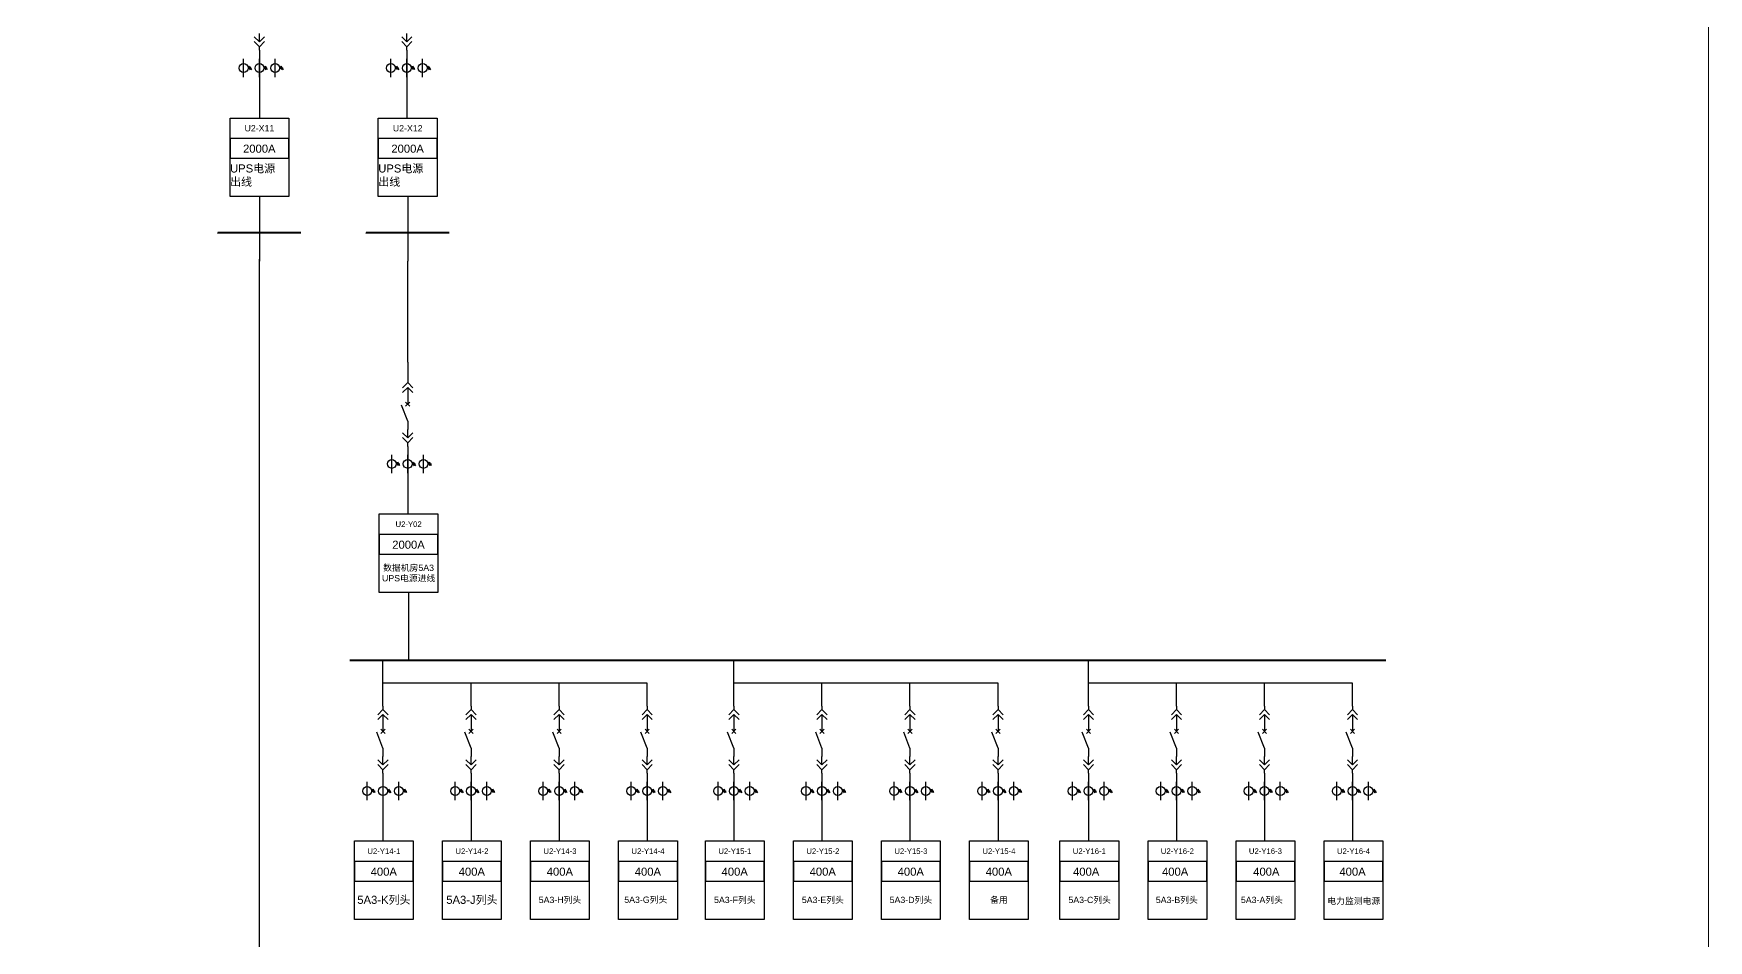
# Model space of a CAD drawing. Header units: millimetres. Extents: x -3460 to -460, y 6070 to 9130.
# Drawn here: x -2452 to -2303.6, y 6242.1 to 6322.4 of the extents above; entities that cross this region are included whole.
import ezdxf
from ezdxf.enums import TextEntityAlignment as Align

# ---------------------------------------------------------------- set-up
doc = ezdxf.new("R2010")
doc.units = ezdxf.units.MM
doc.header["$LTSCALE"] = 1000
doc.header["$MEASUREMENT"] = 0
doc.styles.get("Standard").update_dxf_attribs({"font": 'arial.ttf'})

# ---------------------------------------------------------------- blocks, each defined once
blk = doc.blocks.new('DYDQAA04')
at = {"color": 0}
for points in [[(0, -3.5), (0, 0)], [(-2.12, -1.38), (0, -3.5)], [(-2.12, -3.38), (0, -5.5)], [(2.12, -1.38), (0, -3.5)], [(2.12, -3.38), (0, -5.5)], [(0, -7), (0, -5.5)]]:
    blk.add_lwpolyline(points, dxfattribs=at)
blk = doc.blocks.new('DYDQAA09')
at = {"color": 0}
blk.add_lwpolyline([(0, 0), (0, -3.5)], dxfattribs=at)
blk.add_lwpolyline([(0, 0), (0, -3.5)], dxfattribs=at)
blk.add_lwpolyline([(0, 0), (0, -3.5)], dxfattribs=at)
blk.add_lwpolyline([(0, 0), (0, -3.5)], dxfattribs=at)
blk.add_lwpolyline([(0, 0), (0, -3.5)], dxfattribs=at)
blk.add_lwpolyline([(0, 0), (0, -3.5)], dxfattribs=at)
blk.add_lwpolyline([(0, 0), (0, -3.5)], dxfattribs=at)
blk.add_lwpolyline([(0, 0), (0, -3.5)], dxfattribs=at)
blk.add_lwpolyline([(0, 0), (0, -3.5)], dxfattribs=at)
blk = doc.blocks.new('A$C03DD39B5')
for p, q in [((417, 475), (283, 392)), ((417, 422), (283, 339)), ((350, 333), (350, 467))]:
    blk.add_line(p, q)
blk.add_lwpolyline([(700, 167), (0, 167)])
blk.add_circle((350, 167), 167)
blk = doc.blocks.new('DYDQAA05')
at = {"color": 0}
blk.add_lwpolyline([(0, 0), (0, -7)], dxfattribs=at)
blk = doc.blocks.new('DYDQAA03')
at = {"color": 0}
for points in [[(0, 0), (0, -1.5)], [(-2.12, -3.62), (0, -1.5)], [(-2.12, -5.62), (0, -3.5)], [(2.12, -3.62), (0, -1.5)], [(2.12, -5.62), (0, -3.5)], [(0, -3.5), (0, -7)]]:
    blk.add_lwpolyline(points, dxfattribs=at)
blk = doc.blocks.new('DYDQ0201')
at = {"color": 0}
for points in [[(0.86, -0.86), (-0.86, 0.86)], [(-0.86, -0.86), (0.86, 0.86)], [(0, -7), (-2.61, -0.37)]]:
    blk.add_lwpolyline(points, dxfattribs=at)

msp = doc.modelspace()

# ---------------------------------------------------------------- linework, layer by layer
for p, q in [((-2432.01, 6320.14, 1779.88), (-2432.01, 6318.5, 1779.88)), ((-2418.95, 6320.14, 1779.88), (-2418.95, 6318.5, 1779.88)), ((-2432.01, 6318.5, 1779.88), (-2432.01, 6314.93, 1779.88)), ((-2418.95, 6318.5, 1779.88), (-2418.95, 6314.93, 1779.88)), ((-2432.01, 6307.98, 1779.88), (-2432.01, 6302.26, 1779.88)), ((-2418.87, 6307.98, 1748.39), (-2418.87, 6302.26, 1748.39)), ((-2432.01, 6238.55, -2526.41), (-2432.01, 6302.43, -1143.12)), ((-2418.87, 6293.3, -2169.73), (-2418.87, 6302.26, -786.45)), ((-2418.87, 6285.06, 31.49), (-2418.87, 6283.42, 31.49)), ((-2418.87, 6283.42, 31.49), (-2418.87, 6279.86, 31.49)), ((-2418.79, 6272.9), (-2418.79, 6266.92, 471.55)), ((-2421.06, 6262.85, -911.73), (-2421.06, 6266.92, 471.55)), ((-2389.97, 6262.85, -911.73), (-2389.97, 6266.92, 471.55)), ((-2358.56, 6262.85, -911.73), (-2358.56, 6266.92, 471.55)), ((-2413.26, 6264.88, 471.55), (-2421.06, 6264.88, -220.09)), ((-2413.26, 6262.85, 471.55), (-2413.26, 6264.88, 471.55)), ((-2405.46, 6264.88, 1163.19), (-2413.26, 6264.88, 471.55)), ((-2405.46, 6262.85, 1163.19), (-2405.46, 6264.88, 1163.19)), ((-2397.66, 6264.88, 1854.83), (-2405.46, 6264.88, 1163.19)), ((-2397.66, 6262.85, 1854.83), (-2397.66, 6264.88, 1854.83)), ((-2382.17, 6264.88, 471.55), (-2389.97, 6264.88, -220.09)), ((-2382.17, 6262.85, 471.55), (-2382.17, 6264.88, 471.55)), ((-2374.37, 6264.88, 1163.19), (-2382.17, 6264.88, 471.55)), ((-2374.37, 6262.85, 1163.19), (-2374.37, 6264.88, 1163.19)), ((-2366.57, 6264.88, 1854.83), (-2374.37, 6264.88, 1163.19)), ((-2366.57, 6262.85, 1854.83), (-2366.57, 6264.88, 1854.83)), ((-2350.76, 6264.88, 471.55), (-2358.56, 6264.88, -220.09)), ((-2350.76, 6262.85, 471.55), (-2350.76, 6264.88, 471.55)), ((-2342.96, 6264.88, 1163.19), (-2350.76, 6264.88, 471.55)), ((-2342.96, 6262.85, 1163.19), (-2342.96, 6264.88, 1163.19)), ((-2335.16, 6264.88, 1854.83), (-2342.96, 6264.88, 1163.19)), ((-2335.16, 6262.85, 1854.83), (-2335.16, 6264.88, 1854.83)), ((-2421.06, 6256.1, 1289.49), (-2421.06, 6254.46, 1289.49)), ((-2413.26, 6256.1, 2672.77), (-2413.26, 6254.46, 2672.77)), ((-2405.46, 6256.1, 3364.41), (-2405.46, 6254.46, 3364.41)), ((-2397.66, 6256.1, 4056.05), (-2397.66, 6254.46, 4056.05)), ((-2389.97, 6256.1, 1289.49), (-2389.97, 6254.46, 1289.49)), ((-2382.17, 6256.1, 2672.77), (-2382.17, 6254.46, 2672.77)), ((-2374.37, 6256.1, 3364.41), (-2374.37, 6254.46, 3364.41)), ((-2366.57, 6256.1, 4056.05), (-2366.57, 6254.46, 4056.05)), ((-2358.56, 6256.1, 1289.49), (-2358.56, 6254.46, 1289.49)), ((-2350.76, 6256.1, 2672.77), (-2350.76, 6254.46, 2672.77)), ((-2342.96, 6256.1, 3364.41), (-2342.96, 6254.46, 3364.41)), ((-2335.16, 6256.1, 4056.05), (-2335.16, 6254.46, 4056.05)), ((-2421.06, 6254.46, 1289.49), (-2421.06, 6250.9, 1289.49)), ((-2413.26, 6254.46, 2672.77), (-2413.26, 6250.9, 2672.77)), ((-2405.46, 6254.46, 3364.41), (-2405.46, 6250.9, 3364.41)), ((-2397.66, 6254.46, 4056.05), (-2397.66, 6250.9, 4056.05)), ((-2389.97, 6254.46, 1289.49), (-2389.97, 6250.9, 1289.49)), ((-2382.17, 6254.46, 2672.77), (-2382.17, 6250.9, 2672.77)), ((-2374.37, 6254.46, 3364.41), (-2374.37, 6250.9, 3364.41)), ((-2366.57, 6254.46, 4056.05), (-2366.57, 6250.9, 4056.05)), ((-2358.56, 6254.46, 1289.49), (-2358.56, 6250.9, 1289.49)), ((-2350.76, 6254.46, 2672.77), (-2350.76, 6250.9, 2672.77)), ((-2342.96, 6254.46, 3364.41), (-2342.96, 6250.9, 3364.41)), ((-2335.16, 6254.46, 4056.05), (-2335.16, 6250.9, 4056.05))]:
    msp.add_line(p, q)
at = {"color": 1, "lineweight": 40}
msp.add_line((-2424.01, 6266.92, 471.55), (-2332.2, 6266.92, 471.55), dxfattribs=at)
at = {"color": 1, "lineweight": 13, "ltscale": 0.001071}
msp.add_lwpolyline([(-2620, 6457.69), (-2303.62, 6457.69), (-2303.62, 6168.78), (-2620, 6168.78)], close=True, dxfattribs=at)
for points, elevation in [([(-2434.61, 6314.93), (-2429.4, 6314.93), (-2429.4, 6307.98), (-2434.61, 6307.98)], 1779.88), ([(-2421.48, 6314.93), (-2416.27, 6314.93), (-2416.27, 6307.98), (-2421.48, 6307.98)], 1748.39), ([(-2434.61, 6311.38), (-2429.4, 6311.38), (-2429.4, 6313.12), (-2434.61, 6313.12)], 1779.88), ([(-2421.48, 6311.38), (-2416.27, 6311.38), (-2416.27, 6313.12), (-2421.48, 6313.12)], 1748.39), ([(-2423.58, 6250.9), (-2418.38, 6250.9), (-2418.38, 6243.94), (-2423.58, 6243.94)], 1258), ([(-2415.79, 6250.9), (-2410.58, 6250.9), (-2410.58, 6243.94), (-2415.79, 6243.94)], 2641.28), ([(-2407.99, 6250.9), (-2402.78, 6250.9), (-2402.78, 6243.94), (-2407.99, 6243.94)], 3332.92), ([(-2400.19, 6250.9), (-2394.98, 6250.9), (-2394.98, 6243.94), (-2400.19, 6243.94)], 4024.56), ([(-2392.5, 6250.9), (-2387.29, 6250.9), (-2387.29, 6243.94), (-2392.5, 6243.94)], 1258), ([(-2384.7, 6250.9), (-2379.49, 6250.9), (-2379.49, 6243.94), (-2384.7, 6243.94)], 2641.28), ([(-2376.9, 6250.9), (-2371.69, 6250.9), (-2371.69, 6243.94), (-2376.9, 6243.94)], 3332.92), ([(-2369.1, 6250.9), (-2363.89, 6250.9), (-2363.89, 6243.94), (-2369.1, 6243.94)], 4024.56), ([(-2361.08, 6250.9), (-2355.87, 6250.9), (-2355.87, 6243.94), (-2361.08, 6243.94)], 1258), ([(-2353.28, 6250.9), (-2348.07, 6250.9), (-2348.07, 6243.94), (-2353.28, 6243.94)], 2641.28), ([(-2345.48, 6250.9), (-2340.27, 6250.9), (-2340.27, 6243.94), (-2345.48, 6243.94)], 3332.92), ([(-2337.68, 6250.9), (-2332.47, 6250.9), (-2332.47, 6243.94), (-2337.68, 6243.94)], 4024.56), ([(-2423.58, 6247.34), (-2418.38, 6247.34), (-2418.38, 6249.08), (-2423.58, 6249.08)], 1258), ([(-2415.79, 6247.34), (-2410.58, 6247.34), (-2410.58, 6249.08), (-2415.79, 6249.08)], 2641.28), ([(-2407.99, 6247.34), (-2402.78, 6247.34), (-2402.78, 6249.08), (-2407.99, 6249.08)], 3332.92), ([(-2400.19, 6247.34), (-2394.98, 6247.34), (-2394.98, 6249.08), (-2400.19, 6249.08)], 4024.56), ([(-2392.5, 6247.34), (-2387.29, 6247.34), (-2387.29, 6249.08), (-2392.5, 6249.08)], 1258), ([(-2384.7, 6247.34), (-2379.49, 6247.34), (-2379.49, 6249.08), (-2384.7, 6249.08)], 2641.28), ([(-2376.9, 6247.34), (-2371.69, 6247.34), (-2371.69, 6249.08), (-2376.9, 6249.08)], 3332.92), ([(-2369.1, 6247.34), (-2363.89, 6247.34), (-2363.89, 6249.08), (-2369.1, 6249.08)], 4024.56), ([(-2361.08, 6247.34), (-2355.87, 6247.34), (-2355.87, 6249.08), (-2361.08, 6249.08)], 1258), ([(-2353.28, 6247.34), (-2348.07, 6247.34), (-2348.07, 6249.08), (-2353.28, 6249.08)], 2641.28), ([(-2345.48, 6247.34), (-2340.27, 6247.34), (-2340.27, 6249.08), (-2345.48, 6249.08)], 3332.92), ([(-2337.68, 6247.34), (-2332.47, 6247.34), (-2332.47, 6249.08), (-2337.68, 6249.08)], 4024.56)]:
    msp.add_lwpolyline(points, close=True, dxfattribs=dict(elevation=elevation))
at = {"color": 1, "lineweight": 40, "ltscale": 100}
for points, elevation in [([(-2428.33, 6304.77), (-2435.69, 6304.77), (-2435.69, 6304.77)], -8721.18), ([(-2415.19, 6304.77), (-2422.56, 6304.77), (-2422.56, 6304.77)], -8752.67)]:
    msp.add_lwpolyline(points, dxfattribs=dict(at, elevation=elevation))
for points in [[(-2421.4, 6279.86), (-2416.19, 6279.86), (-2416.19, 6272.9), (-2421.4, 6272.9)], [(-2421.4, 6276.3), (-2416.19, 6276.3), (-2416.19, 6278.04), (-2421.4, 6278.04)]]:
    msp.add_lwpolyline(points, close=True)

# ---------------------------------------------------------------- block references
at = {"xscale": 0.2128962921302706, "yscale": 0.2128962921302706, "zscale": 0.2128962921302706}
for name, p in [('DYDQAA04', (-2432.01, 6322.42, -421.35)), ('DYDQAA04', (-2418.95, 6322.42, -421.35)), ('DYDQAA09', (-2432.01, 6320.93, -421.35)), ('DYDQAA09', (-2418.95, 6320.93, -421.35)), ('DYDQAA05', (-2418.87, 6293.3, -2169.73)), ('DYDQAA03', (-2418.87, 6291.81, -2169.73)), ('DYDQ0201', (-2418.87, 6289.58, -2169.73)), ('DYDQAA09', (-2418.87, 6290.32, -2169.73)), ('DYDQAA09', (-2418.87, 6288.09, -2169.73)), ('DYDQAA04', (-2418.87, 6287.34, -2169.73)), ('DYDQAA09', (-2418.87, 6285.85, -2169.73)), ('DYDQAA03', (-2421.06, 6262.85, -911.73)), ('DYDQAA03', (-2413.26, 6262.85, 471.55)), ('DYDQAA03', (-2405.46, 6262.85, 1163.19)), ('DYDQAA03', (-2397.66, 6262.85, 1854.83)), ('DYDQAA03', (-2389.97, 6262.85, -911.73)), ('DYDQAA03', (-2382.17, 6262.85, 471.55)), ('DYDQAA03', (-2374.37, 6262.85, 1163.19)), ('DYDQAA03', (-2366.57, 6262.85, 1854.83)), ('DYDQAA03', (-2358.56, 6262.85, -911.73)), ('DYDQAA03', (-2350.76, 6262.85, 471.55)), ('DYDQAA03', (-2342.96, 6262.85, 1163.19)), ('DYDQAA03', (-2335.16, 6262.85, 1854.83)), ('DYDQAA09', (-2421.06, 6261.36, -911.73)), ('DYDQAA09', (-2413.26, 6261.36, 471.55)), ('DYDQAA09', (-2405.46, 6261.36, 1163.19)), ('DYDQAA09', (-2397.66, 6261.36, 1854.83)), ('DYDQAA09', (-2389.97, 6261.36, -911.73)), ('DYDQAA09', (-2382.17, 6261.36, 471.55)), ('DYDQAA09', (-2374.37, 6261.36, 1163.19)), ('DYDQAA09', (-2366.57, 6261.36, 1854.83)), ('DYDQAA09', (-2358.56, 6261.36, -911.73)), ('DYDQAA09', (-2350.76, 6261.36, 471.55)), ('DYDQAA09', (-2342.96, 6261.36, 1163.19)), ('DYDQAA09', (-2335.16, 6261.36, 1854.83)), ('DYDQ0201', (-2421.06, 6260.61, -911.73)), ('DYDQ0201', (-2413.26, 6260.61, 471.55)), ('DYDQ0201', (-2405.46, 6260.61, 1163.19)), ('DYDQ0201', (-2397.66, 6260.61, 1854.83)), ('DYDQ0201', (-2389.97, 6260.61, -911.73)), ('DYDQ0201', (-2382.17, 6260.61, 471.55)), ('DYDQ0201', (-2374.37, 6260.61, 1163.19)), ('DYDQ0201', (-2366.57, 6260.61, 1854.83)), ('DYDQ0201', (-2358.56, 6260.61, -911.73)), ('DYDQ0201', (-2350.76, 6260.61, 471.55)), ('DYDQ0201', (-2342.96, 6260.61, 1163.19)), ('DYDQ0201', (-2335.16, 6260.61, 1854.83)), ('DYDQAA04', (-2421.06, 6258.38, -911.73)), ('DYDQAA09', (-2421.06, 6259.12, -911.73)), ('DYDQAA04', (-2413.26, 6258.38, 471.55)), ('DYDQAA09', (-2413.26, 6259.12, 471.55)), ('DYDQAA04', (-2405.46, 6258.38, 1163.19)), ('DYDQAA09', (-2405.46, 6259.12, 1163.19)), ('DYDQAA04', (-2397.66, 6258.38, 1854.83)), ('DYDQAA09', (-2397.66, 6259.12, 1854.83)), ('DYDQAA04', (-2389.97, 6258.38, -911.73)), ('DYDQAA09', (-2389.97, 6259.12, -911.73)), ('DYDQAA04', (-2382.17, 6258.38, 471.55)), ('DYDQAA09', (-2382.17, 6259.12, 471.55)), ('DYDQAA04', (-2374.37, 6258.38, 1163.19)), ('DYDQAA09', (-2374.37, 6259.12, 1163.19)), ('DYDQAA04', (-2366.57, 6258.38, 1854.83)), ('DYDQAA09', (-2366.57, 6259.12, 1854.83)), ('DYDQAA04', (-2358.56, 6258.38, -911.73)), ('DYDQAA09', (-2358.56, 6259.12, -911.73)), ('DYDQAA04', (-2350.76, 6258.38, 471.55)), ('DYDQAA09', (-2350.76, 6259.12, 471.55)), ('DYDQAA04', (-2342.96, 6258.38, 1163.19)), ('DYDQAA09', (-2342.96, 6259.12, 1163.19)), ('DYDQAA04', (-2335.16, 6258.38, 1854.83)), ('DYDQAA09', (-2335.16, 6259.12, 1854.83)), ('DYDQAA09', (-2421.06, 6256.89, -911.73)), ('DYDQAA09', (-2413.26, 6256.89, 471.55)), ('DYDQAA09', (-2405.46, 6256.89, 1163.19)), ('DYDQAA09', (-2397.66, 6256.89, 1854.83)), ('DYDQAA09', (-2389.97, 6256.89, -911.73)), ('DYDQAA09', (-2382.17, 6256.89, 471.55)), ('DYDQAA09', (-2374.37, 6256.89, 1163.19)), ('DYDQAA09', (-2366.57, 6256.89, 1854.83)), ('DYDQAA09', (-2358.56, 6256.89, -911.73)), ('DYDQAA09', (-2350.76, 6256.89, 471.55)), ('DYDQAA09', (-2342.96, 6256.89, 1163.19)), ('DYDQAA09', (-2335.16, 6256.89, 1854.83))]:
    msp.add_blockref(name, p, dxfattribs=at)
at = {"linetype": 'Continuous', "xscale": 0.00233888397733859, "yscale": 0.00233888397733859, "zscale": 0.00233888397733859, "rotation": 270}
for p in [(-2433.8, 6320.18, 1779.88), (-2432.4, 6320.18, 1779.88), (-2431, 6320.18, 1779.88), (-2420.75, 6320.18, 1779.88), (-2419.34, 6320.18, 1779.88), (-2417.94, 6320.18, 1779.88), (-2420.67, 6285.11, 31.49), (-2419.26, 6285.11, 31.49), (-2417.86, 6285.11, 31.49), (-2422.85, 6256.14, 1289.49), (-2421.45, 6256.14, 1289.49), (-2420.05, 6256.14, 1289.49), (-2415.05, 6256.14, 2672.77), (-2413.65, 6256.14, 2672.77), (-2412.25, 6256.14, 2672.77), (-2407.26, 6256.14, 3364.41), (-2405.85, 6256.14, 3364.41), (-2404.45, 6256.14, 3364.41), (-2399.46, 6256.14, 4056.05), (-2398.05, 6256.14, 4056.05), (-2396.65, 6256.14, 4056.05), (-2391.76, 6256.14, 1289.49), (-2390.36, 6256.14, 1289.49), (-2388.96, 6256.14, 1289.49), (-2383.97, 6256.14, 2672.77), (-2382.56, 6256.14, 2672.77), (-2381.16, 6256.14, 2672.77), (-2376.17, 6256.14, 3364.41), (-2374.76, 6256.14, 3364.41), (-2373.36, 6256.14, 3364.41), (-2368.37, 6256.14, 4056.05), (-2366.96, 6256.14, 4056.05), (-2365.56, 6256.14, 4056.05), (-2360.35, 6256.14, 1289.49), (-2358.95, 6256.14, 1289.49), (-2357.55, 6256.14, 1289.49), (-2352.55, 6256.14, 2672.77), (-2351.15, 6256.14, 2672.77), (-2349.75, 6256.14, 2672.77), (-2344.75, 6256.14, 3364.41), (-2343.35, 6256.14, 3364.41), (-2341.95, 6256.14, 3364.41), (-2336.95, 6256.14, 4056.05), (-2335.55, 6256.14, 4056.05), (-2334.15, 6256.14, 4056.05)]:
    msp.add_blockref('A$C03DD39B5', p, dxfattribs=at)

# ---------------------------------------------------------------- texts
at = {"lineweight": 0}
for s, p in [('2000A', (-2432.02, 6311.86, 396.6)), ('2000A', (-2418.88, 6311.86, 365.11)), ('2000A', (-2418.8, 6276.78, -1383.28)), ('400A', (-2420.99, 6247.82, -125.28)), ('400A', (-2413.19, 6247.82, 1258)), ('400A', (-2405.39, 6247.82, 1949.64)), ('400A', (-2397.59, 6247.82, 2641.28)), ('400A', (-2389.9, 6247.82, -125.28)), ('400A', (-2382.1, 6247.82, 1258)), ('400A', (-2374.3, 6247.82, 1949.64)), ('400A', (-2366.5, 6247.82, 2641.28)), ('400A', (-2358.76, 6247.82, 2641.28)), ('400A', (-2350.88, 6247.82, 2641.28)), ('400A', (-2342.8, 6247.82, 2641.28)), ('400A', (-2335.16, 6247.82, 2641.28))]:
    msp.add_text(s, height=0.713, dxfattribs=at).set_placement(p, align=Align.CENTER)
at = {"width": 5.2091}
for s, insert, char_height, attachment_point in [('U2-X11', (-2432.01, 6314.02, 3854.8), 0.557, 5), ('U2-X12', (-2418.87, 6314.02, 4641.25), 0.557, 5), ('UPS电源\\P出线', (-2434.61, 6310.82, -798.08), 0.713, 1), ('UPS电源\\P出线', (-2421.48, 6310.82, 458.9), 0.713, 1), ('U2-Y02', (-2418.79, 6278.95), 0.49, 5), ('{\\fSimSun|b0|i0|c134|p2;\\H0.78125x;数据机房\\fArial|b0|i0|c0|p34;5A3 \\PUPS\\fSimSun|b0|i0|c134|p2;电源进线}', (-2418.79, 6274.6), 0.7128, 5), ('U2-Y14-1', (-2420.98, 6249.99, 1258), 0.49, 5), ('U2-Y14-2', (-2413.18, 6249.99, 2641.28), 0.49, 5), ('U2-Y14-3', (-2405.38, 6249.99, 3332.92), 0.49, 5), ('U2-Y14-4', (-2397.58, 6249.99, 4024.56), 0.49, 5), ('U2-Y15-1', (-2389.89, 6249.99, 1258), 0.49, 5), ('U2-Y15-2', (-2382.09, 6249.99, 2641.28), 0.49, 5), ('U2-Y15-3', (-2374.29, 6249.99, 3332.92), 0.49, 5), ('U2-Y15-4', (-2366.49, 6249.99, 4024.56), 0.49, 5), ('U2-Y16-1', (-2358.48, 6249.99, 1258), 0.49, 5), ('U2-Y16-2', (-2350.68, 6249.99, 2641.28), 0.49, 5), ('U2-Y16-3', (-2342.88, 6249.99, 3332.92), 0.49, 5), ('U2-Y16-4', (-2335.08, 6249.99, 4024.56), 0.49, 5), ('{\\H0.78125x;5A3-H\\fSimSun|b0|i0|c134|p2;列头}', (-2405.38, 6245.64, 3332.92), 0.7128, 5), ('{\\H0.78125x;5A3-G\\fSimSun|b0|i0|c134|p2;列头}', (-2397.78, 6245.66, 7357.49), 0.7128, 5), ('{\\H0.78125x;5A3-F\\fSimSun|b0|i0|c134|p2;列头}', (-2389.89, 6245.64, 1258), 0.7128, 5), ('{\\H0.78125x;5A3-E\\fSimSun|b0|i0|c134|p2;列头}', (-2382.09, 6245.64, 2641.28), 0.7128, 5), ('{\\H0.78125x;5A3-D\\fSimSun|b0|i0|c134|p2;列头}', (-2374.29, 6245.64, 3332.92), 0.7128, 5), ('{\\H0.78125x;备用\\P}', (-2366.49, 6245.64, 4024.56), 0.7128, 5), ('{\\H0.78125x;5A3-C\\fSimSun|b0|i0|c134|p2;列头}', (-2358.45, 6245.64, 3332.92), 0.7128, 5), ('{\\H0.78125x;5A3-B\\fSimSun|b0|i0|c134|p2;列头}', (-2350.73, 6245.64, 3332.92), 0.7128, 5), ('{\\H0.78125x;5A3-A\\fSimSun|b0|i0|c134|p2;列头}', (-2343.19, 6245.64, 3332.92), 0.7128, 5), ('{\\f宋体|b0|i0|c134|p2;\\H0.78125x;电力监测电源}', (-2335.05, 6245.55, 2766.56), 0.7128, 5)]:
    msp.add_mtext(s, dxfattribs=dict(at, insert=insert, char_height=char_height, attachment_point=attachment_point))
at = {"color": 7, "char_height": 0.7128, "width": 5.2091, "attachment_point": 5}
for s, insert in [('5A3-K{\\fSimSun|b0|i0|c134|p2;列头}', (-2420.98, 6245.64, 1258)), ('5A3-J{\\fSimSun|b0|i0|c134|p2;列头}', (-2413.18, 6245.64, 2641.28))]:
    msp.add_mtext(s, dxfattribs=dict(at, insert=insert))

doc.saveas('drawing.dxf')
